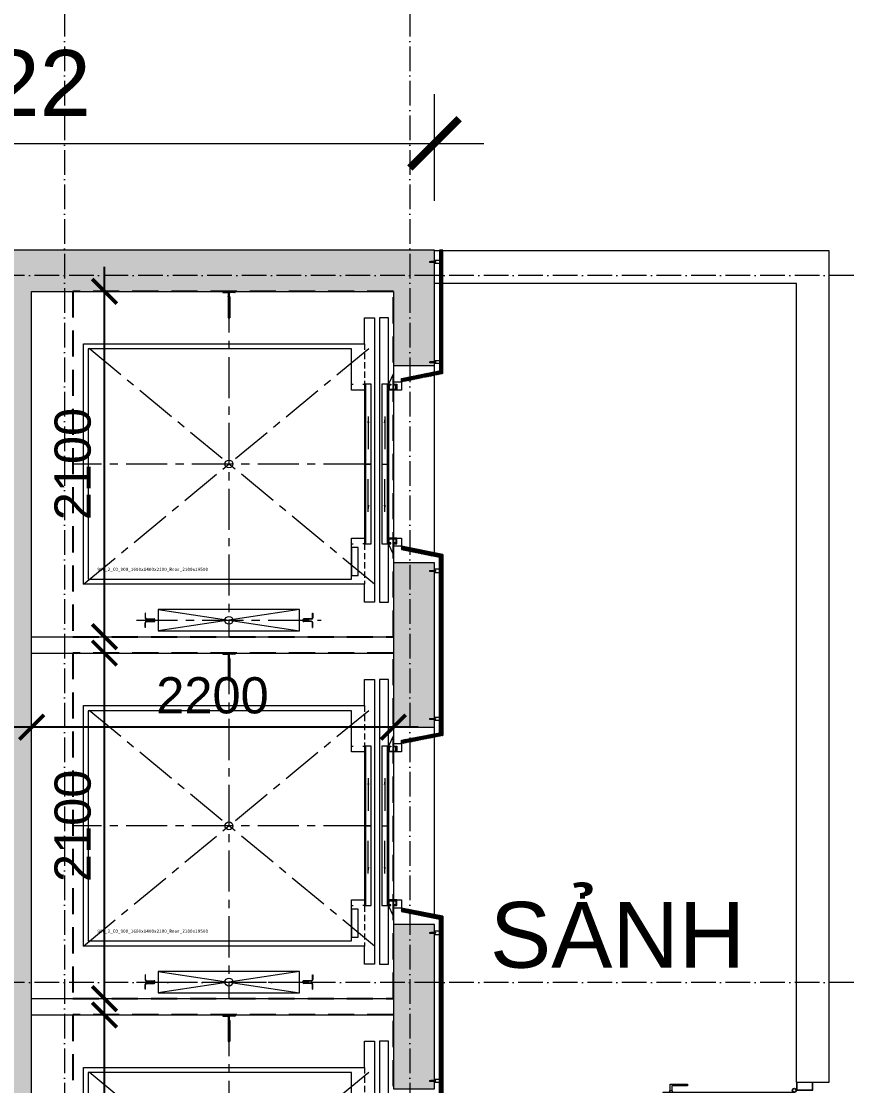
# Model space of a CAD drawing. Header units: millimetres. Extents: x -55734 to 118445, y -16290 to 119028.
# Drawn here: x 25688 to 30731, y 26223 to 32695 of the extents above; entities that cross this region are included whole.
import ezdxf
from ezdxf.xclip import XClip

# ---------------------------------------------------------------- set-up
doc = ezdxf.new("R2010")
doc.units = ezdxf.units.MM
doc.header["$XCLIPFRAME"] = 0
for name, pattern in [('CENTERX2', [4, 2.5, -0.5, 0.5, -0.5]), ('CGXD', [18, 4, -2, 4, -2, 4, -2]), ('Grid Line', [4.2, 3, -0.6, 0, -0.6]), ('HIDDEN', [0.375, 0.25, -0.125]), ('HIDDEN2', [4.7625, 3.175, -1.5875])]:
    doc.linetypes.add(name, pattern=pattern)
doc.layers.get('Defpoints').update_dxf_attribs({"color": 230})
for name, color, linetype, lineweight in [('CHU', 181, 'Continuous', 5), ('CUA', 31, 'Continuous', 9), ('DIM', 1, 'Continuous', 5), ('Duong Ranh', 83, 'CGXD', 50), ('GRA', 211, 'Continuous', 9), ('LAT-GACH', 140, 'Continuous', 13), ('NET THAY 2', 55, 'Continuous', 5), ('NET-CAT', 3, 'Continuous', 15), ('NET-THAY', 2, 'Continuous', 9), ('THIET-BI-1', 26, 'Continuous', 5), ('TRUC', 225, 'Continuous', 5)]:
    doc.layers.add(name, color=color, linetype=linetype, lineweight=lineweight)
doc.styles.add('Arial_4', font='arial_0.ttf', dxfattribs={"height": 400})
doc.styles.add('hoistway plan', font='chhbg.shx', dxfattribs={"height": 45})
doc.styles.add('TA1', font='arial_0.ttf')
doc.dimstyles.new('D_100', dxfattribs={"dimtxt": 220, "dimasz": 150, "dimexe": 150, "dimexo": 150, "dimgap": 80, "dimtad": 1, "dimdec": 0, "dimzin": 9, "dimtxsty": 'TA1', "dimblk": 'ARCHTICK', "dimcen": 1, "dimdle": 150, "dimclrd": 256, "dimclre": 256, "dimclrt": 7, "dimadec": 0, "dimazin": 0, "dimtfac": 1, "dimtdec": 0, "dimtix": 1, "dimtmove": 1, "dimatfit": 3, "dimfxl": 0, "dimtolj": 1, "dimtzin": 0, "dimlwd": -1, "dimlwe": -1, "dimarcsym": 0})
doc.dimstyles.new('D_200_KTx2', dxfattribs={"dimtxt": 400, "dimasz": 300, "dimexe": 300, "dimexo": 300, "dimgap": 160, "dimtad": 1, "dimdec": 0, "dimzin": 9, "dimtxsty": 'TA1', "dimblk": 'ARCHTICK', "dimcen": 1, "dimdle": 300, "dimclrd": 256, "dimclre": 256, "dimclrt": 7, "dimadec": 0, "dimazin": 0, "dimtfac": 1, "dimtdec": 0, "dimtix": 1, "dimtmove": 1, "dimatfit": 3, "dimldrblk": 'ARCHTICK', "dimfxl": 0, "dimtolj": 1, "dimtzin": 0, "dimlwd": -1, "dimlwe": -1, "dimarcsym": 0})
doc.dimstyles.new('hoistway plan', dxfattribs={"dimtxt": 45, "dimasz": 17, "dimexe": 15, "dimexo": 20, "dimgap": 25, "dimtad": 1, "dimdec": 0, "dimzin": 0, "dimdsep": 46, "dimtxsty": 'hoistway plan', "dimblk": 'DOT', "dimcen": 50, "dimclrd": 8, "dimclre": 8, "dimclrt": 3, "dimadec": 0, "dimazin": 0, "dimtfac": 1, "dimtdec": 0, "dimtmove": 1, "dimatfit": 3, "dimfxl": 0, "dimtolj": 1, "dimtzin": 0, "dimarcsym": 0})
pattern_1 = [(225, (281291.963, 17264.836), (4.41941738, -4.41941738), []), (315, (281291.963, 17264.836), (4.41941738, 4.41941738), [])]
pattern_2 = [(240.2551187, (159143.5025, 32413.0964), (5.42651964, -3.10086836), []), (330.2551187, (159143.5025, 32413.0964), (3.10086836, 5.42651964), [])]

# ---------------------------------------------------------------- blocks, each defined once
blk = doc.blocks.new('_DOT')
at = {"color": 0, "linetype": 'ByBlock'}
blk.add_line((-0.5, 0), (-1, 0), dxfattribs=at)
at = {"color": 0, "linetype": 'ByBlock', "const_width": 0.5}
blk.add_lwpolyline([(-0.25, 0, 1), (0.25, 0, 1)], format="xyb", close=True, dxfattribs=at)
blk = doc.blocks.new('A$C1F5A74C7')
at = {"color": 0, "lineweight": 5}
for p, q in [((0, 10), (0, 12)), ((0, 10), (21, 10)), ((3, 8), (3, 10)), ((3, 5), (3, 7)), ((5, 91), (10, 94)), ((5, 91), (5, 29)), ((5, 91), (15, 91)), ((6, 78), (5, 75)), ((5, 75), (8, 75)), ((6, 72), (5, 69)), ((5, 69), (8, 69)), ((6, 66), (5, 63)), ((5, 63), (8, 63)), ((6, 60), (5, 57)), ((5, 57), (8, 57)), ((6, 54), (5, 51)), ((5, 51), (8, 51)), ((5, 49), (8, 49)), ((5, 10), (5, 29)), ((8, 5), (5, 5)), ((7, 80), (6, 78)), ((6, 78), (10, 78)), ((8, 73), (6, 72)), ((8, 67), (6, 66)), ((8, 61), (6, 60)), ((8, 55), (6, 54)), ((8, 82), (7, 80)), ((7, 81), (10, 81)), ((7, 80), (10, 80)), ((7, 29), (7, 76)), ((7, 10), (7, 31)), ((7, 9), (7, 10)), ((7, 5), (7, 8)), ((7, 5), (7, 5)), ((9, 84), (8, 82)), ((8, 83), (10, 83)), ((8, 73), (8, 75)), ((8, 69), (8, 67)), ((8, 61), (8, 63)), ((8, 57), (8, 55)), ((8, 51), (8, 49)), ((10, 87), (9, 85)), ((9, 85), (12, 86)), ((10, 5), (9, 5)), ((10, 99), (10, 11)), ((10, 94), (15, 91)), ((10, 87), (12, 85)), ((10, 41), (10, 80)), ((10, 78), (15, 78)), ((10, 41), (11, 41)), ((10, 13), (10, 0)), ((12, 5), (10, 5)), ((11, 84), (13, 84)), ((11, 81), (14, 82)), ((11, 41), (11, 80)), ((11, 80), (14, 80)), ((12, 84), (12, 83)), ((12, 73), (12, 75)), ((12, 75), (15, 75)), ((12, 73), (15, 72)), ((12, 69), (12, 67)), ((12, 69), (15, 69)), ((12, 67), (15, 66)), ((12, 61), (12, 63)), ((12, 63), (15, 63)), ((12, 61), (15, 60)), ((12, 57), (12, 55)), ((12, 57), (15, 57)), ((12, 55), (15, 54)), ((12, 49), (12, 51)), ((12, 51), (15, 51)), ((12, 49), (15, 49)), ((12, 5), (12, 5)), ((13, 82), (14, 80)), ((16, 5), (13, 5)), ((14, 80), (15, 78)), ((14, 29), (14, 76)), ((14, 10), (14, 31)), ((14, 9), (14, 10)), ((14, 5), (14, 8)), ((15, 91), (15, 29)), ((15, 78), (15, 75)), ((15, 72), (15, 69)), ((15, 66), (15, 63)), ((15, 60), (15, 57)), ((15, 54), (15, 51)), ((15, 10), (15, 29)), ((18, 10), (18, 8)), ((18, 7), (18, 5)), ((21, 10), (21, 12))]:
    blk.add_line(p, q, dxfattribs=at)
for centre, radius, start, end in [((5, 7), 2.77, 227.3489, 309.0524), ((10, 15), 10.9, 250.5292, 255.5659), ((10, 15), 10.9, 263.51, 276.4907), ((10, 15), 10.9, 284.1671, 289.4715), ((16, 7), 2.77, 230.845, 312.6565)]:
    blk.add_arc(centre, radius, start, end, dxfattribs=at)
blk = doc.blocks.new('*U34')
for p, q in [((11.2, 0), (10.7, 0)), ((11.7, 0), (11.2, 0)), ((12.4, 0), (12.2, 0)), ((14.1, 0), (12.9, 0)), ((14.1, 2.9), (14.1, 4)), ((14.1, 2.4), (14.1, 2.9)), ((14.1, 1.8), (14.1, 1.9)), ((14.1, 0), (14.1, 1.2)), ((14.1, 0), (14.1, -1.2)), ((14.1, 0), (15.4, 0)), ((15.9, 0), (16, 0)), ((16.6, 0), (17, 0)), ((17, 0), (18.1, 0)), ((47.7, 10), (47.7, -10)), ((14.1, -1.8), (14.1, -1.9)), ((14.1, -2.4), (14.1, -2.9)), ((14.1, -2.9), (14.1, -4))]:
    blk.add_line(p, q)
blk.add_lwpolyline([(50, 10), (9.5, 10, 0.414215), (7.5, 8), (7.5, -8, 0.414214), (9.5, -10), (50, -10)], format="xyb")
for radius in [2.9, 0.712]:
    blk.add_circle((14.1, 0), radius)
at = {"extrusion": (0, 0, -1), "xscale": 0.3999999999068677, "yscale": 0.3999999999068677, "zscale": -0.4, "rotation": 90.00000000000001}
blk.add_blockref('A$C1F5A74C7', (-42.8, -4.2), dxfattribs=at)
blk = doc.blocks.new('_ArchTick')
at = {"color": 0, "const_width": 0.15}
blk.add_lwpolyline([(-0.5, -0.5), (0.5, 0.5)], dxfattribs=at)
blk = doc.blocks.new('*D39')
at = {"layer": 'Defpoints', "transparency": 16777216}
blk.add_line((5350, 11850), (2850, 11850), dxfattribs=at)
at = {"layer": 'Defpoints', "color": 0, "transparency": 16777216}
for p in [(3000, 11850), (3000, 11850), (5200, 11850)]:
    blk.add_point(p, dxfattribs=at)
at = {"layer": 'Defpoints', "transparency": 16777216, "xscale": 150, "yscale": 150, "zscale": 150}
for p, rotation in [((3000, 11850), 179.9999999999999), ((5200, 11850), 359.9999999999999)]:
    blk.add_blockref('_ArchTick', p, dxfattribs=dict(at, rotation=rotation))
at = {"layer": 'Defpoints', "color": 7, "transparency": 16777216, "insert": (4100, 12042.3), "char_height": 220, "attachment_point": 5, "style": 'TA1'}
blk.add_mtext('\\A1;2200', dxfattribs=at)
blk = doc.blocks.new('*D40')
at = {"layer": 'Defpoints', "transparency": 16777216}
blk.add_line((3443.3, 7850), (3443.3, 10250), dxfattribs=at)
at = {"layer": 'Defpoints', "color": 0, "transparency": 16777216}
for p in [(3443.3, 10100), (3443.3, 10100), (3443.3, 8000)]:
    blk.add_point(p, dxfattribs=at)
at = {"layer": 'Defpoints', "transparency": 16777216, "xscale": 150, "yscale": 150, "zscale": 150}
for p, rotation in [((3443.3, 10100), 89.9999999999999), ((3443.3, 8000), 269.9999999999999)]:
    blk.add_blockref('_ArchTick', p, dxfattribs=dict(at, rotation=rotation))
at = {"layer": 'Defpoints', "color": 7, "transparency": 16777216, "insert": (3251, 9050), "char_height": 220, "attachment_point": 5, "rotation": 90, "style": 'TA1'}
blk.add_mtext('\\A1;2100', dxfattribs=at)
blk = doc.blocks.new('*D41')
at = {"layer": 'Defpoints', "transparency": 16777216}
blk.add_line((3443.3, 10050), (3443.3, 12450), dxfattribs=at)
at = {"layer": 'Defpoints', "color": 0, "transparency": 16777216}
for p in [(3443.3, 12300), (3443.3, 12300), (3443.3, 10200)]:
    blk.add_point(p, dxfattribs=at)
at = {"layer": 'Defpoints', "transparency": 16777216, "xscale": 150, "yscale": 150, "zscale": 150}
for p, rotation in [((3443.3, 12300), 89.9999999999999), ((3443.3, 10200), 269.9999999999999)]:
    blk.add_blockref('_ArchTick', p, dxfattribs=dict(at, rotation=rotation))
at = {"layer": 'Defpoints', "color": 7, "transparency": 16777216, "insert": (3251, 11250), "char_height": 220, "attachment_point": 5, "rotation": 90, "style": 'TA1'}
blk.add_mtext('\\A1;2100', dxfattribs=at)
blk = doc.blocks.new('*D42')
at = {"layer": 'Defpoints', "transparency": 16777216}
blk.add_line((3443.3, 12250), (3443.3, 14650), dxfattribs=at)
at = {"layer": 'Defpoints', "color": 0, "transparency": 16777216}
for p in [(3443.3, 14500), (3443.3, 14500), (3443.3, 12400)]:
    blk.add_point(p, dxfattribs=at)
at = {"layer": 'Defpoints', "transparency": 16777216, "xscale": 150, "yscale": 150, "zscale": 150}
for p, rotation in [((3443.3, 14500), 89.9999999999999), ((3443.3, 12400), 269.9999999999999)]:
    blk.add_blockref('_ArchTick', p, dxfattribs=dict(at, rotation=rotation))
at = {"layer": 'Defpoints', "color": 7, "transparency": 16777216, "insert": (3251, 13450), "char_height": 220, "attachment_point": 5, "rotation": 90, "style": 'TA1'}
blk.add_mtext('\\A1;2100', dxfattribs=at)
blk = doc.blocks.new('*D62')
at = {"layer": 'Defpoints', "color": 0, "transparency": 16777216}
for p in [(28200.5, 31953.3), (22778.4, 31299.9), (28200.5, 31303.3)]:
    blk.add_point(p, dxfattribs=at)
at = {"layer": 'DIM', "transparency": 16777216}
for p, q in [((22778.4, 31599.9), (22778.4, 32253.3)), ((28200.5, 31603.3), (28200.5, 32253.3)), ((22478.4, 31953.3), (28500.5, 31953.3))]:
    blk.add_line(p, q, dxfattribs=at)
at = {"layer": 'DIM', "transparency": 16777216, "xscale": 300, "yscale": 300, "zscale": 300, "rotation": 180}
blk.add_blockref('_ArchTick', (22778.4, 31953.3), dxfattribs=at)
at = {"layer": 'DIM', "transparency": 16777216, "xscale": 300, "yscale": 300, "zscale": 300}
blk.add_blockref('_ArchTick', (28200.5, 31953.3), dxfattribs=at)
at = {"layer": 'DIM', "color": 7, "transparency": 16777216, "insert": (25489.4, 32317.6), "char_height": 400, "attachment_point": 5, "style": 'TA1', "bg_fill": 3, "box_fill_scale": 1.1, "bg_fill_color": 256, "bg_fill_true_color": 13158600, "bg_fill_transparency": 0}
blk.add_mtext('\\A1;5422', dxfattribs=at)
blk = doc.blocks.new('*U119')
for p, q in [((-787.5, 112.5), (-787.5, 712.5)), ((-737.5, 112.5), (-737.5, 712.5)), ((737.5, 112.5), (737.5, 712.5)), ((787.5, 112.5), (787.5, 712.5)), ((-770.8, 699.5, 0), (-770.8, 125.5, 0)), ((-754.3, 699.5, 0), (-754.3, 125.5, 0)), ((754.2, 699.5, 0), (754.2, 125.5, 0)), ((770.7, 699.5, 0), (770.7, 125.5, 0)), ((-5679.2, 0, 0), (-850, 0, 0)), ((5314.1, 0, 0), (850, 0, 0)), ((-5666.2, -41.8, 0), (-863, -41.8, 0)), ((-5666.2, -58.3, 0), (-863, -58.3, 0)), ((5301.1, -41.8, 0), (863, -41.8, 0)), ((5301.1, -58.3, 0), (863, -58.3, 0)), ((-5679.2, -100, 0), (-850, -100, 0)), ((5314.1, -100, 0), (850, -100, 0))]:
    blk.add_line(p, q)
at = {"color": 1}
for p, q in [((-762.5, 119.1, 0), (-762.5, 705.9, 0)), ((762.5, 119.1, 0), (762.5, 705.9, 0)), ((-856.6, -50, 0), (-5672.7, -50, 0)), ((856.6, -50, 0), (5307.6, -50, 0))]:
    blk.add_line(p, q, dxfattribs=at)
at = {"ltscale": 100}
for p, q in [((-5679.2, -61, 0), (-5679.2, -39, 0)), ((-5679.2, -61, 0), (-5679.2, -39, 0)), ((-850, -61, 0), (-850, -39, 0)), ((-850, -61, 0), (-850, -39, 0)), ((850, -61, 0), (850, -39, 0)), ((850, -61, 0), (850, -39, 0)), ((5314.1, -61, 0), (5314.1, -39, 0)), ((5314.1, -61, 0), (5314.1, -39, 0))]:
    blk.add_line(p, q, dxfattribs=at)
for points in [[(-737.5, 712.5), (-787.5, 712.5), (-787.5, 812.5), (-737.5, 812.5)], [(-739.5, 714.5), (-785.5, 714.5), (-785.5, 810.5), (-739.5, 810.5)], [(737.5, 712.5), (787.5, 712.5), (787.5, 812.5), (737.5, 812.5)], [(739.5, 714.5), (785.5, 714.5), (785.5, 810.5), (739.5, 810.5)], [(-737.5, 12.5), (-787.5, 12.5), (-787.5, 112.5), (-737.5, 112.5)], [(-739.5, 14.5), (-785.5, 14.5), (-785.5, 110.5), (-739.5, 110.5)], [(737.5, 12.5), (787.5, 12.5), (787.5, 112.5), (737.5, 112.5)], [(739.5, 14.5), (785.5, 14.5), (785.5, 110.5), (739.5, 110.5)], [(-5729.2, -100), (-5729.2, 0), (-5679.2, 0), (-5679.2, -100)], [(-850, 0), (-800, 0), (-800, -100), (-850, -100)], [(850, 0), (800, 0), (800, -100), (850, -100)], [(5364.1, -100), (5364.1, 0), (5314.1, 0), (5314.1, -100)], [(-5727.2, -98), (-5727.2, -2), (-5681.2, -2), (-5681.2, -98)], [(-848, -2), (-802, -2), (-802, -98), (-848, -98)], [(848, -2), (802, -2), (802, -98), (848, -98)], [(5362.1, -98), (5362.1, -2), (5316.1, -2), (5316.1, -98)]]:
    blk.add_lwpolyline(points, close=True)
at = {"elevation": 0}
for points in [[(-751.5, 712.5), (-773.5, 712.5), (-773.5, 700, 0.414214), (-773, 699.5), (-769.5, 699.5, 0.414214), (-769, 700, 0.414214), (-769.5, 700.5), (-772, 700.5, -0.414214), (-772.5, 701), (-772.5, 711, -0.414214), (-772, 711.5), (-753, 711.5, -0.414214), (-752.5, 711), (-752.5, 701, -0.414214), (-753, 700.5), (-755.5, 700.5, 0.414214), (-756, 700, 0.414214), (-755.5, 699.5), (-752, 699.5, 0.414214), (-751.5, 700), (-751.5, 712.5)], [(751.5, 712.5), (773.5, 712.5), (773.5, 700, -0.414214), (773, 699.5), (769.5, 699.5, -0.414214), (769, 700, -0.414214), (769.5, 700.5), (772, 700.5, 0.414214), (772.5, 701), (772.5, 711, 0.414214), (772, 711.5), (753, 711.5, 0.414214), (752.5, 711), (752.5, 701, 0.414214), (753, 700.5), (755.5, 700.5, -0.414214), (756, 700, -0.414214), (755.5, 699.5), (752, 699.5, -0.414214), (751.5, 700), (751.5, 712.5)], [(-5679.2, -39), (-5679.2, -61), (-5666.7, -61, 0.414214), (-5666.2, -60.5), (-5666.2, -57, 0.414214), (-5666.7, -56.5, 0.414214), (-5667.2, -57), (-5667.2, -59.5, -0.414214), (-5667.7, -60), (-5677.7, -60, -0.414214), (-5678.2, -59.5), (-5678.2, -40.5, -0.414214), (-5677.7, -40), (-5667.7, -40, -0.414214), (-5667.2, -40.5), (-5667.2, -43, 0.414214), (-5666.7, -43.5, 0.414214), (-5666.2, -43), (-5666.2, -39.5, 0.414214), (-5666.7, -39), (-5679.2, -39)], [(-850, -39), (-850, -61), (-862.5, -61, -0.414214), (-863, -60.5), (-863, -57, -0.414214), (-862.5, -56.5, -0.414214), (-862, -57), (-862, -59.5, 0.414214), (-861.5, -60), (-851.5, -60, 0.414214), (-851, -59.5), (-851, -40.5, 0.414214), (-851.5, -40), (-861.5, -40, 0.414214), (-862, -40.5), (-862, -43, -0.414214), (-862.5, -43.5, -0.414214), (-863, -43), (-863, -39.5, -0.414214), (-862.5, -39), (-850, -39)], [(850, -39), (850, -61), (862.5, -61, 0.414214), (863, -60.5), (863, -57, 0.414214), (862.5, -56.5, 0.414214), (862, -57), (862, -59.5, -0.414214), (861.5, -60), (851.5, -60, -0.414214), (851, -59.5), (851, -40.5, -0.414214), (851.5, -40), (861.5, -40, -0.414214), (862, -40.5), (862, -43, 0.414214), (862.5, -43.5, 0.414214), (863, -43), (863, -39.5, 0.414214), (862.5, -39), (850, -39)], [(5314.1, -39), (5314.1, -61), (5301.6, -61, -0.414214), (5301.1, -60.5), (5301.1, -57, -0.414214), (5301.6, -56.5, -0.414214), (5302.1, -57), (5302.1, -59.5, 0.414214), (5302.6, -60), (5312.6, -60, 0.414214), (5313.1, -59.5), (5313.1, -40.5, 0.414214), (5312.6, -40), (5302.6, -40, 0.414214), (5302.1, -40.5), (5302.1, -43, -0.414214), (5301.6, -43.5, -0.414214), (5301.1, -43), (5301.1, -39.5, -0.414214), (5301.6, -39), (5314.1, -39)]]:
    blk.add_lwpolyline(points, format="xyb", dxfattribs=at)
for points in [[(687.5, 662.5), (697.5, 662.5), (697.5, 757.5), (727.8, 757.5, -0.063254), (727.5, 760), (727.5, 765, -0.063254), (727.8, 767.5), (687.5, 767.5), (687.5, 757.5)], [(737.5, 775), (737.5, 750, -0.414214), (727.5, 760), (727.5, 765, -0.414214)], [(787.5, 775), (787.5, 750, 0.414214), (797.5, 760), (797.5, 765, 0.414214)], [(837.5, 662.5), (827.5, 662.5), (827.5, 757.5), (797.2, 757.5, 0.063254), (797.5, 760), (797.5, 765, 0.063254), (797.2, 767.5), (837.5, 767.5), (837.5, 757.5)]]:
    blk.add_lwpolyline(points, format="xyb", close=True)
at = {"color": 8, "lineweight": 5, "elevation": 0}
for points in [[(-764.8, 705.9, -0.110226), (-764.7, 705.9), (-760.3, 705.9, -0.110226), (-760.2, 705.9, -0.547587), (-759.7, 702.3, 0.371535), (-759.7, 701.9, -0.207699), (-759.9, 697.8, 0.626616), (-759.8, 697.5, 0.088099), (-754.4, 699.5), (-756.6, 699.5), (-756.6, 702.3), (-755.4, 702.3), (-759, 706.8, 0.26277), (-759.4, 707.1), (-762.5, 707.1), (-765.6, 707.1, 0.26277), (-766, 706.8), (-769.6, 702.3), (-768.4, 702.3), (-768.4, 699.5), (-770.6, 699.5, 0.088099), (-765.2, 697.5, 0.626616), (-765.1, 697.8, -0.207699), (-765.3, 701.9, 0.371535), (-765.3, 702.3, -0.547587)], [(764.8, 705.9, 0.110226), (764.7, 705.9), (760.3, 705.9, 0.110226), (760.2, 705.9, 0.547587), (759.7, 702.3, -0.371535), (759.7, 701.9, 0.207699), (759.9, 697.8, -0.626616), (759.8, 697.5, -0.088099), (754.4, 699.5), (756.6, 699.5), (756.6, 702.3), (755.4, 702.3), (759, 706.8, -0.26277), (759.4, 707.1), (762.5, 707.1), (765.6, 707.1, -0.26277), (766, 706.8), (769.6, 702.3), (768.4, 702.3), (768.4, 699.5), (770.6, 699.5, -0.088099), (765.2, 697.5, -0.626616), (765.1, 697.8, 0.207699), (765.3, 701.9, -0.371535), (765.3, 702.3, 0.547587)], [(-764.8, 119.1, 0.110226), (-764.7, 119.1), (-760.3, 119.1, 0.110226), (-760.2, 119.1, 0.547587), (-759.7, 122.7, -0.371535), (-759.7, 123.1, 0.207699), (-759.9, 127.2, -0.626616), (-759.8, 127.5, -0.088099), (-754.4, 125.5), (-756.6, 125.5), (-756.6, 122.7), (-755.4, 122.7), (-759, 118.2, -0.26277), (-759.4, 117.9), (-762.5, 117.9), (-765.6, 117.9, -0.26277), (-766, 118.2), (-769.6, 122.7), (-768.4, 122.7), (-768.4, 125.5), (-770.6, 125.5, -0.088099), (-765.2, 127.5, -0.626616), (-765.1, 127.2, 0.207699), (-765.3, 123.1, -0.371535), (-765.3, 122.7, 0.547587)], [(764.8, 119.1, -0.110226), (764.7, 119.1), (760.3, 119.1, -0.110226), (760.2, 119.1, -0.547587), (759.7, 122.7, 0.371535), (759.7, 123.1, -0.207699), (759.9, 127.2, 0.626616), (759.8, 127.5, 0.088099), (754.4, 125.5), (756.6, 125.5), (756.6, 122.7), (755.4, 122.7), (759, 118.2, 0.26277), (759.4, 117.9), (762.5, 117.9), (765.6, 117.9, 0.26277), (766, 118.2), (769.6, 122.7), (768.4, 122.7), (768.4, 125.5), (770.6, 125.5, 0.088099), (765.2, 127.5, 0.626616), (765.1, 127.2, -0.207699), (765.3, 123.1, 0.371535), (765.3, 122.7, -0.547587)]]:
    blk.add_lwpolyline(points, format="xyb", close=True, dxfattribs=at)
at = {"color": 1, "elevation": 0}
for points in [[(-760, 119.1), (-765, 119.1), (-765, 705.9), (-760, 705.9)], [(760, 119.1), (765, 119.1), (765, 705.9), (760, 705.9)]]:
    blk.add_lwpolyline(points, close=True, dxfattribs=at)
for points in [[(-751.5, 112.5), (-773.5, 112.5), (-773.5, 125, -0.414214), (-773, 125.5), (-769.5, 125.5, -0.414214), (-769, 125, -0.414214), (-769.5, 124.5), (-772, 124.5, 0.414214), (-772.5, 124), (-772.5, 114, 0.414214), (-772, 113.5), (-753, 113.5, 0.414214), (-752.5, 114), (-752.5, 124, 0.414214), (-753, 124.5), (-755.5, 124.5, -0.414214), (-756, 125, -0.414214), (-755.5, 125.5), (-752, 125.5, -0.414214), (-751.5, 125), (-751.5, 112.5)], [(751.5, 112.5), (773.5, 112.5), (773.5, 125, 0.414214), (773, 125.5), (769.5, 125.5, 0.414214), (769, 125, 0.414214), (769.5, 124.5), (772, 124.5, -0.414214), (772.5, 124), (772.5, 114, -0.414214), (772, 113.5), (753, 113.5, -0.414214), (752.5, 114), (752.5, 124, -0.414214), (753, 124.5), (755.5, 124.5, 0.414214), (756, 125, 0.414214), (755.5, 125.5), (752, 125.5, 0.414214), (751.5, 125), (751.5, 112.5)]]:
    blk.add_lwpolyline(points, format="xyb")
at = {"elevation": 0}
for points in [[(-5679.2, -40.5), (-5679.2, -59.5)], [(-5679.2, -40.5), (-5679.2, -59.5)], [(-850, -40.5), (-850, -59.5)], [(-850, -40.5), (-850, -59.5)], [(850, -40.5), (850, -59.5)], [(850, -40.5), (850, -59.5)], [(5314.1, -40.5), (5314.1, -59.5)], [(5314.1, -40.5), (5314.1, -59.5)]]:
    blk.add_lwpolyline(points, dxfattribs=at)
at = {"color": 8, "lineweight": 5}
for points in [[(-5672.6, -52.3, -0.110226), (-5672.7, -52.2), (-5672.7, -47.8, -0.110226), (-5672.6, -47.7, -0.547587), (-5669, -47.2, 0.371535), (-5668.6, -47.2, -0.207699), (-5664.5, -47.4, 0.626616), (-5664.2, -47.3, 0.088099), (-5666.2, -41.9), (-5666.2, -44.1), (-5669, -44.1), (-5669, -42.9), (-5673.5, -46.5, 0.26277), (-5673.8, -46.9), (-5673.8, -50), (-5673.8, -53.1, 0.26277), (-5673.5, -53.5), (-5669, -57.1), (-5669, -55.9), (-5666.2, -55.9), (-5666.2, -58.1, 0.088099), (-5664.2, -52.7, 0.626616), (-5664.5, -52.6, -0.207699), (-5668.6, -52.8, 0.371535), (-5669, -52.8, -0.547587)], [(-856.6, -52.3, 0.110226), (-856.6, -52.2), (-856.6, -47.8, 0.110226), (-856.6, -47.7, 0.547587), (-860.2, -47.2, -0.371535), (-860.6, -47.2, 0.207699), (-864.7, -47.4, -0.626616), (-865, -47.3, -0.088099), (-863, -41.9), (-863, -44.1), (-860.2, -44.1), (-860.2, -42.9), (-855.7, -46.5, -0.26277), (-855.4, -46.9), (-855.4, -50), (-855.4, -53.1, -0.26277), (-855.7, -53.5), (-860.2, -57.1), (-860.2, -55.9), (-863, -55.9), (-863, -58.1, -0.088099), (-865, -52.7, -0.626616), (-864.7, -52.6, 0.207699), (-860.6, -52.8, -0.371535), (-860.2, -52.8, 0.547587)], [(856.6, -52.3, -0.110226), (856.6, -52.2), (856.6, -47.8, -0.110226), (856.6, -47.7, -0.547587), (860.2, -47.2, 0.371535), (860.6, -47.2, -0.207699), (864.7, -47.4, 0.626616), (865, -47.3, 0.088099), (863, -41.9), (863, -44.1), (860.2, -44.1), (860.2, -42.9), (855.7, -46.5, 0.26277), (855.4, -46.9), (855.4, -50), (855.4, -53.1, 0.26277), (855.7, -53.5), (860.2, -57.1), (860.2, -55.9), (863, -55.9), (863, -58.1, 0.088099), (865, -52.7, 0.626616), (864.7, -52.6, -0.207699), (860.6, -52.8, 0.371535), (860.2, -52.8, -0.547587)], [(5307.5, -52.3, 0.110226), (5307.6, -52.2), (5307.6, -47.8, 0.110226), (5307.5, -47.7, 0.547587), (5303.9, -47.2, -0.371535), (5303.5, -47.2, 0.207699), (5299.4, -47.4, -0.626616), (5299.1, -47.3, -0.088099), (5301.1, -41.9), (5301.1, -44.1), (5303.9, -44.1), (5303.9, -42.9), (5308.4, -46.5, -0.26277), (5308.7, -46.9), (5308.7, -50), (5308.7, -53.1, -0.26277), (5308.4, -53.5), (5303.9, -57.1), (5303.9, -55.9), (5301.1, -55.9), (5301.1, -58.1, -0.088099), (5299.1, -52.7, -0.626616), (5299.4, -52.6, 0.207699), (5303.5, -52.8, -0.371535), (5303.9, -52.8, 0.547587)]]:
    blk.add_lwpolyline(points, format="xyb", close=True, dxfattribs=at)
at = {"color": 1}
for points in [[(-856.6, -47.5), (-856.6, -52.5), (-5672.7, -52.5), (-5672.7, -47.5)], [(856.6, -47.5), (856.6, -52.5), (5307.6, -52.5), (5307.6, -47.5)]]:
    blk.add_lwpolyline(points, close=True, dxfattribs=at)
for centre, radius in [((-800, 12.5), 12.5), ((-800, 12.5), 10.5), ((800, 12.5), 12.5), ((800, 12.5), 10.5)]:
    blk.add_circle(centre, radius)
at = {"color": 8, "linetype": 'HIDDEN2', "lineweight": 5, "ltscale": 20}
for centre, start, end in [((-893.5, -86), 5.50041, 79.99437), ((893.5, -86), 100.00563, 174.49959)]:
    blk.add_arc(centre, 897.6, start, end, dxfattribs=at)
blk = doc.blocks.new('P13_13_900_CO_900_1600x1350_Rear_2050x1910')
h = blk.add_hatch()
h.set_pattern_fill('ANSI31', color=256, scale=50, angle=90, style=0)
h.set_pattern_definition([(225, (-738.679, 3896.771), (-4.419417, 4.419417), [])])
h.paths.add_polyline_path([(-946.5, 2019.1, 0.227735), (-945.8, 2017.6, -0.227735), (-945, 2016), (-945, 1990, -0.414214), (-947, 1988), (-953, 1988, -0.414214), (-955, 1990), (-955, 2016, -0.227735), (-954.3, 2017.6, 0.227735), (-953.5, 2019.1), (-953.5, 2041, 0.414214), (-955.5, 2043), (-985.5, 2043, -0.414214), (-987.5, 2045), (-987.5, 2050), (-912.5, 2050), (-912.5, 2045, -0.414214), (-914.5, 2043), (-944.5, 2043, 0.414214), (-946.5, 2041)])
h = blk.add_hatch()
h.set_pattern_fill('ANSI31', color=256, scale=50, angle=90, style=0)
h.set_pattern_definition([(315, (-3335.6985, 52.7706), (-4.419417, -4.419417), [])])
h.paths.add_polyline_path([(-1460, 6.5), (-1458, 6.5), (-1458, 33.8, -0.414214), (-1450, 41.8), (-1405, 41.8, 0.414214), (-1400, 46.8), (-1400, 53.2, 0.414214), (-1405, 58.2), (-1450, 58.2, -0.414214), (-1458, 66.2), (-1458, 93.5), (-1460, 93.5), (-1460, 65.2, 0.414214), (-1451, 56.2), (-1406, 56.2, -0.414214), (-1402, 52.2), (-1402, 47.8, -0.414214), (-1406, 43.8), (-1451, 43.8, 0.414214), (-1460, 34.8)])
h = blk.add_hatch()
h.set_pattern_fill('ANSI31', color=256, scale=50, angle=90, style=0)
h.set_pattern_definition([(225, (1435.637, 52.7706), (4.419417, -4.419417), [])])
h.paths.add_polyline_path([(-440, 6.5), (-442, 6.5), (-442, 33.8, 0.414214), (-450, 41.8), (-495, 41.8, -0.414214), (-500, 46.8), (-500, 53.2, -0.414214), (-495, 58.2), (-450, 58.2, 0.414214), (-442, 66.2), (-442, 93.5), (-440, 93.5), (-440, 65.2, -0.414214), (-449, 56.2), (-494, 56.2, 0.414214), (-498, 52.2), (-498, 47.8, 0.414214), (-494, 43.8), (-449, 43.8, -0.414214), (-440, 34.8)])
for p, q in [((-987.5, 2050), (-912.5, 2050)), ((-987.5, 2050), (-987.5, 2045)), ((-985.5, 2043), (-955.5, 2043)), ((-955, 2016), (-955, 1890)), ((-953.5, 2019.1), (-953.5, 2041)), ((-946.5, 2019.1), (-946.5, 2041)), ((-945, 2016), (-945, 1890)), ((-914.5, 2043), (-944.5, 2043)), ((-912.5, 2050), (-912.5, 2045)), ((-953, 1888), (-947, 1888)), ((50, 1550), (20, 1485)), ((-205, 1485), (-195, 1485)), ((-125, 1450), (-125, 550)), ((-65, 1450), (-65, 550)), ((-65, 1450), (-65, 550)), ((-35, 1450), (-35, 550)), ((20, 1450), (20, 550)), ((-85, 1000), (-120, 1000)), ((-85, 1000), (-120, 1000)), ((-205, 515), (-195, 515)), ((50, 450), (20, 515)), ((-1458, 93.5), (-1460, 93.5)), ((-1460, 93.5), (-1460, 65.2)), ((-1458, 66.2), (-1458, 93.5)), ((-442, 66.2), (-442, 93.5)), ((-442, 93.5), (-440, 93.5)), ((-440, 93.5), (-440, 65.2)), ((-1460, 6.5), (-1460, 34.8)), ((-1458, 6.5), (-1460, 6.5)), ((-1458, 6.5), (-1458, 33.8)), ((-1451, 56.2), (-1406, 56.2)), ((-1451, 43.8), (-1406, 43.8)), ((-1450, 58.2), (-1405, 58.2)), ((-1450, 41.8), (-1405, 41.8)), ((-1402, 47.8), (-1402, 52.2)), ((-1400, 46.8), (-1400, 53.2)), ((-500, 46.8), (-500, 53.2)), ((-498, 47.8), (-498, 52.2)), ((-450, 58.2), (-495, 58.2)), ((-450, 41.8), (-495, 41.8)), ((-449, 56.2), (-494, 56.2)), ((-449, 43.8), (-494, 43.8)), ((-442, 6.5), (-442, 33.8)), ((-442, 6.5), (-440, 6.5)), ((-440, 6.5), (-440, 34.8))]:
    blk.add_line(p, q)
at = {"linetype": 'CENTERX2', "ltscale": 100}
for p, q in [((-950, 2050), (-950, -50)), ((-1835, 269), (-65, 1731)), ((-65, 269), (-1835, 1731)), ((-125, 1000), (-1900, 1000)), ((-1511.8, 50), (-389.2, 50))]:
    blk.add_line(p, q, dxfattribs=at)
at = {"linetype": 'HIDDEN', "ltscale": 150}
for p, q in [((-125, 1731), (-125, 1485)), ((-125, 515), (-125, 269))]:
    blk.add_line(p, q, dxfattribs=at)
at = {"ltscale": 100}
for p, q in [((-520, 115), (-1380, -15)), ((-1380, 115), (-520, -15))]:
    blk.add_line(p, q, dxfattribs=at)
for points in [[(-65, 550), (-65, 160), (-125, 160), (-125, 269), (-1835, 269), (-1835, 1731), (-125, 1731), (-125, 1890), (-65, 1890), (-65, 1890)], [(-65, 1890), (-65, 1450)], [(20, 1472.9), (20, 1890), (-35, 1890), (-35, 1450)], [(-135, 1485), (-125, 1485), (-125, 1450), (-205, 1450), (-205, 1485), (-205, 1700), (-1805, 1700), (-1805, 300), (-205, 300), (-205, 515), (-205, 550), (-125, 550), (-125, 515), (-135, 515)], [(-120, 1000), (-85, 1000), (-85, 1485), (-120, 1485), (-120, 515), (-85, 515), (-85, 1000)], [(-20, 1000), (15, 1000), (15, 1485), (-20, 1485), (-20, 515), (15, 515), (15, 1000)], [(70, 1485), (70, 1450), (20, 1450), (20, 1485), (35, 1485), (35, 1480), (25, 1480), (25, 1455), (65, 1455), (65, 1480), (55, 1480), (55, 1485), (70, 1485)], [(-35, 550), (-35, 160), (20, 160), (20, 515)], [(70, 515), (70, 550), (20, 550), (20, 515), (35, 515), (35, 520), (25, 520), (25, 545), (65, 545), (65, 520), (55, 520), (55, 515), (70, 515)]]:
    blk.add_lwpolyline(points)
for points in [[(50, 1450), (50, 1500), (100, 1500), (100, 1450)], [(50, 500), (50, 550), (100, 550), (100, 500)], [(-205, 317.8), (-205, 497.8), (-207, 497.8), (-207, 317.8)], [(-165, 322.8), (-165, 492.8), (-205, 492.8), (-205, 322.8)], [(-520, 115), (-1380, 115), (-1380, -15), (-520, -15)]]:
    blk.add_lwpolyline(points, close=True)
for centre in [(-950, 1000), (-950, 50)]:
    blk.add_circle(centre, 23.8, dxfattribs=at)
for centre, radius, start, end in [((-985.5, 2045), 2, 180, 270), ((-955.5, 2041), 2, 0, 90), ((-953, 2016), 2, 128.68219, 180), ((-955.5, 2019.1), 2, 308.68219, 0), ((-944.5, 2041), 2, 90, 180), ((-944.5, 2019.1), 2, 180, 231.31781), ((-947, 2016), 2, 0, 51.31781), ((-914.5, 2045), 2, 270, 0), ((-953, 1890), 2, 180, 270), ((-947, 1890), 2, 270, 0), ((-1451, 65.2), 9, 180, 270), ((-1450, 66.2), 8, 180, 270), ((-450, 66.2), 8, 270, 0), ((-449, 65.2), 9, 270, 0), ((-1451, 34.8), 9, 90, 180), ((-1450, 33.8), 8, 90, 180), ((-1406, 52.2), 4, 0, 90), ((-1406, 47.8), 4, 270, 0), ((-1405, 53.2), 5, 0, 90), ((-1405, 46.8), 5, 270, 0), ((-495, 53.2), 5, 90, 180), ((-495, 46.8), 5, 180, 270), ((-494, 52.2), 4, 90, 180), ((-494, 47.8), 4, 180, 270), ((-450, 33.8), 8, 0, 90), ((-449, 34.8), 9, 0, 90)]:
    blk.add_arc(centre, radius, start, end)
at = {"layer": 'Defpoints', "linetype": 'HIDDEN2', "ltscale": 50}
blk.add_lwpolyline([(-1900, -50), (50, -50), (50, 2050), (-1900, 2050)], close=True, dxfattribs=at)
at = {"layer": 'Defpoints'}
blk.add_text('900_2_CO_900_1600x1400x2100_Rear_2100x19500', height=20, dxfattribs=at).set_placement((-1750, 350))
for points in [[(-102.5, 1289.7), (-102.5, 1091.3)], [(-2.5, 1289.7), (-2.5, 1091.3)], [(-102.5, 710.3), (-102.5, 908.7)], [(-2.5, 710.3), (-2.5, 908.7)]]:
    blk.add_leader(points, dimstyle='hoistway plan', override={"dimasz": 40, "dimtad": 0, "dimclrd": 256})
blk = doc.blocks.new('A$C18732D84')
at = {"layer": 'GRA', "transparency": 33554687}
h = blk.add_hatch(dxfattribs=at)
h.set_pattern_fill('ANSI37', color=159, scale=50, angle=180, style=0)
h.set_pattern_definition(pattern_1)
h.paths.add_polyline_path([(5500, 14000), (5500, 14750), (5480, 14750), (5480, 14016.4)])
h = blk.add_hatch(dxfattribs=at)
h.set_pattern_fill('ANSI37', color=159, scale=50, angle=555.25512, style=0)
h.set_pattern_definition(pattern_2)
h.paths.add_polyline_path([(5500, 14000), (5250, 13950), (5250, 13970.4), (5480, 14016.4)])
h = blk.add_hatch(dxfattribs=at)
h.set_pattern_fill('ANSI37', color=159, scale=50, angle=555.25512, style=0)
h.set_pattern_definition(pattern_2)
h.paths.add_polyline_path([(5500, 12900), (5250, 12950), (5250, 12929.6), (5480, 12883.6)])
h = blk.add_hatch(dxfattribs=at)
h.set_pattern_fill('ANSI37', color=159, scale=50, angle=180, style=0)
h.set_pattern_definition(pattern_1)
h.paths.add_polyline_path([(5500, 12900), (5500, 11800), (5480, 11816.4), (5480, 12883.6)])
h = blk.add_hatch(dxfattribs=at)
h.set_pattern_fill('ANSI37', color=159, scale=50, angle=555.25512, style=0)
h.set_pattern_definition(pattern_2)
h.paths.add_polyline_path([(5500, 11800), (5250, 11750), (5250, 11770.4), (5480, 11816.4)])
h = blk.add_hatch(dxfattribs=at)
h.set_pattern_fill('ANSI37', color=159, scale=50, angle=555.25512, style=0)
h.set_pattern_definition([(240.2551187, (159143.5025, 30213.0964), (5.42651964, -3.10086836), []), (330.2551187, (159143.5025, 30213.0964), (3.10086836, 5.42651964), [])])
h.paths.add_polyline_path([(5500, 10700), (5250, 10750), (5250, 10729.6), (5480, 10683.6)])
h = blk.add_hatch(dxfattribs=at)
h.set_pattern_fill('ANSI37', color=159, scale=50, angle=180, style=0)
h.set_pattern_definition([(225, (281291.963, 15064.836), (4.41941738, -4.41941738), []), (315, (281291.963, 15064.836), (4.41941738, 4.41941738), [])])
h.paths.add_polyline_path([(5500, 10700), (5500, 9600), (5480, 9616.4), (5480, 10683.6)])
at = {"layer": 'NET-CAT'}
h = blk.add_hatch(color=256, dxfattribs=at)
h.dxf.hatch_style = 1
h.paths.add_polyline_path([(5450, 10650), (5200, 10650), (5200, 9650), (5450, 9650)], flags=17)
h.paths.add_polyline_path([(5450, 12850), (5200, 12850), (5200, 11850), (5450, 11850)], flags=17)
h.paths.add_polyline_path([(5450, 8450), (5200, 8450), (5200, 7450), (5450, 7450)], flags=17)
h.paths.add_polyline_path([(5450, 6250), (5200, 6250), (5200, 5800), (3000, 5800), (3000, 14500), (5200, 14500), (5200, 14050), (5450, 14050), (5450, 14750), (2750, 14750), (2750, 7850), (2350, 7850), (2350, 7600), (2750, 7600), (2750, 5800), (950, 5800), (950, 7600), (1350, 7600), (1350, 7850), (700, 7850), (700, 5800), (0, 5800), (0, 0), (4150, 0), (4150, 250), (250, 250), (250, 2750), (5450, 2750), (5450, 3000), (3200, 3000), (3200, 3875), (2950, 3875), (2950, 3000), (250, 3000), (250, 5550), (2950, 5550), (2950, 5075), (3200, 5075), (3200, 5550), (5450, 5550)])
at = {"layer": 'GRA'}
for points in [[(5500, 14000), (5500, 14750), (5480, 14750), (5480, 14016.4)], [(5500, 14000), (5250, 13950), (5250, 13970.4), (5480, 14016.4)], [(5500, 12900), (5250, 12950), (5250, 12929.6), (5480, 12883.6)], [(5500, 12900), (5500, 11800), (5480, 11816.4), (5480, 12883.6)], [(5500, 11800), (5250, 11750), (5250, 11770.4), (5480, 11816.4)], [(5500, 11800), (5250, 11750), (5250, 11770.4), (5480, 11816.4)], [(5500, 10700), (5250, 10750), (5250, 10729.6), (5480, 10683.6)], [(5500, 10700), (5500, 9600), (5480, 9616.4), (5480, 10683.6)]]:
    blk.add_lwpolyline(points, close=True, dxfattribs=at)
at = {"layer": 'LAT-GACH'}
for p, q in [((5450, 12910), (5450, 14050)), ((5200, 13900), (5200, 13000)), ((5450, 10710), (5450, 11850)), ((5200, 11700), (5200, 10800))]:
    blk.add_line(p, q, dxfattribs=at)
at = {"layer": 'NET THAY 2'}
for p, q in [((3000, 12400), (5200, 12400)), ((3000, 12300), (5200, 12300)), ((3000, 10200), (5200, 10200)), ((3000, 10100), (5200, 10100))]:
    blk.add_line(p, q, dxfattribs=at)
at = {"layer": 'NET-CAT'}
blk.add_lwpolyline([(3000, 5800), (3000, 14500), (5200, 14500), (5200, 14050), (5450, 14050), (5450, 14750), (2750, 14750), (2750, 7850)], dxfattribs=at)
for points in [[(5450, 12850), (5200, 12850), (5200, 11850), (5450, 11850)], [(5450, 10650), (5200, 10650), (5200, 9650), (5450, 9650)]]:
    blk.add_lwpolyline(points, close=True, dxfattribs=at)
at = {"layer": 'GRA', "xscale": -1}
for p in [(5500, 14680), (5500, 14070.4), (5500, 11900), (5500, 9700)]:
    blk.add_blockref('*U34', p, dxfattribs=at)
at = {"layer": 'GRA', "rotation": 180}
for p in [(5500, 12800), (5500, 10600)]:
    blk.add_blockref('*U34', p, dxfattribs=at)
at = {"layer": 'GRA', "xscale": -1, "rotation": 359.9999999999978}
for p in [(5500, 11900), (5500, 9700)]:
    blk.add_blockref('*U34', p, dxfattribs=at)
at = {"layer": 'THIET-BI-1'}
for p in [(5150, 12450), (5150, 10250), (5150, 8050)]:
    blk.add_blockref('P13_13_900_CO_900_1600x1350_Rear_2050x1910', p, dxfattribs=at)
at = {"layer": 'Defpoints'}
for base, p1, p2, picture, middle in [((3443.3, 14500), (3443.3, 12400), (3443.3, 14500), '*D42', (3251, 13450)), ((3443.3, 12300), (3443.3, 10200), (3443.3, 12300), '*D41', (3251, 11250)), ((3443.3, 10100), (3443.3, 8000), (3443.3, 10100), '*D40', (3251, 9050))]:
    dim = blk.add_linear_dim(base=base, p1=p1, p2=p2, angle=90, dimstyle='D_100', dxfattribs=at)
    dim.commit()
    dim.dimension.update_dxf_attribs({"geometry": picture, "text_midpoint": middle})
dim = blk.add_linear_dim(base=(3000, 11850), p1=(5200, 11850), p2=(3000, 11850), dimstyle='D_100', dxfattribs=at)
dim.commit()
dim.dimension.update_dxf_attribs({"geometry": '*D39', "text_midpoint": (4100, 12042.3)})
blk = doc.blocks.new('A$C2FD36E42')
blk.add_blockref('A$C18732D84', (22350, 16250))

msp = doc.modelspace()

# ---------------------------------------------------------------- linework, layer by layer
at = {"layer": 'NET-CAT'}
for p, q in [((30600.9, 26245.4), (30600.9, 31300.3)), ((30400.9, 31100.3), (28200.9, 31100.3)), ((30400.9, 26245.4), (30400.9, 31100.3)), ((30400.9, 26245.4), (30600.9, 26245.4))]:
    msp.add_line(p, q, dxfattribs=at)
at = {"layer": 'NET-THAY'}
for p, q in [((27950.6, 30599.9), (27950.6, 29399.9)), ((27950.6, 28400.2), (27950.6, 27199.6))]:
    msp.add_line(p, q, dxfattribs=at)
at = {"layer": 'TRUC', "linetype": 'Grid Line', "ltscale": 50}
for p, q in [((48819.1, 31149.9), (-21659.5, 31149.9)), ((48819.1, 26849.9), (-19144.9, 26849.9))]:
    msp.add_line(p, q, dxfattribs=at)

# ---------------------------------------------------------------- block references
at = {"layer": 'CUA'}
ref = msp.add_blockref('*U119', (30400.9, 25395.4), dxfattribs=dict(at, rotation=90))
XClip(ref).set_block_clipping_path([(-850.0000000013, -158.8192562073), (849.7988687365, 948.1874090642)])
at = {"layer": 'Duong Ranh'}
msp.add_blockref('A$C2FD36E42', (400.5, 303.3), dxfattribs=at)

# ---------------------------------------------------------------- texts
at = {"layer": 'CHU', "color": 7, "insert": (28537.2, 27340.7), "char_height": 400, "width": 1616, "attachment_point": 1, "line_spacing_factor": 0.936439, "style": 'Arial_4'}
msp.add_mtext('\\pt2540,5080,7620,10160,12700,15240,17780,20320,22860,25400,27940,30480,33020,35560,38100,40640,43180,45720,48260,50800,53340,55880,58420,60960,63500,66040,68580,71120,73660,76200,78740,81280;SẢNH', dxfattribs=at)

# ---------------------------------------------------------------- next in the draw order: dimensions: what is measured, and where the dimension line sits
at = {"layer": 'DIM'}
dim = msp.add_linear_dim(base=(28200.5, 31953.3), p1=(22778.4, 31299.9), p2=(28200.5, 31303.3), dimstyle='D_200_KTx2', override={"dimtfill": 1, "dimarcsym": 2}, dxfattribs=at)
dim.commit()
dim.dimension.update_dxf_attribs({"geometry": '*D62', "text_midpoint": (25489.4, 32317.6)})

# ---------------------------------------------------------------- next in the draw order: linework, layer by layer
at = {"layer": 'NET-CAT'}
msp.add_line((30600.9, 31300.3), (28200.9, 31300.3), dxfattribs=at)
at = {"layer": 'TRUC', "linetype": 'Grid Line', "ltscale": 50}
for p, q in [((25950.5, 47249.9), (25950.5, -9494.1)), ((28050.5, 47249.9), (28050.5, -12161.6))]:
    msp.add_line(p, q, dxfattribs=at)

doc.saveas('drawing.dxf')
